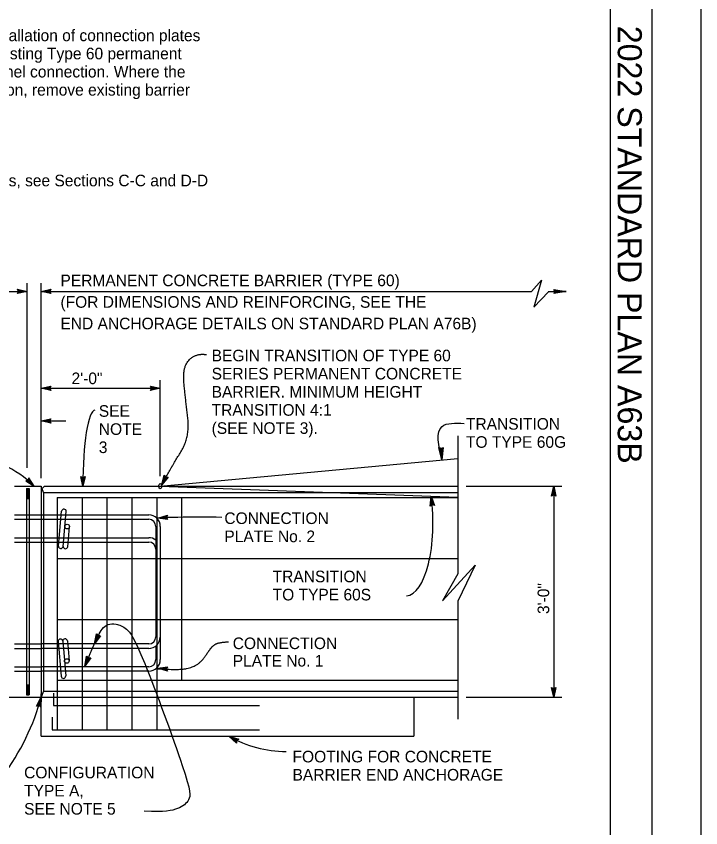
# Model space of a CAD drawing. Extents: x -894 to 866, y -476 to 714.
# Drawn here: x 453.5 to 866, y -182.7 to 306.6 of the extents above; entities that cross this region are included whole.
import ezdxf

# ---------------------------------------------------------------- set-up
doc = ezdxf.new("R2010")
doc.units = 0
for name, color, linetype in [('10 Sheet Format', 7, 'Continuous'), ('56 Stage 3 Anno', 7, 'Continuous'), ('57 Undefined', 7, 'Continuous'), ('60 Nongeo Data', 7, 'Continuous')]:
    doc.layers.add(name, color=color, linetype=linetype)

msp = doc.modelspace()

# ---------------------------------------------------------------- linework, layer by layer
at = {"layer": '10 Sheet Format'}
msp.add_line((811.55, -406.04), (811.55, 643.96), dxfattribs=at)
for points in [[(-894.04, 713.56), (865.96, 713.56), (865.96, -476.44), (-894.04, -476.44)], [(-863.43, 668.96), (836.57, 668.96), (836.57, -431.04), (-863.43, -431.04)], [(-863.43, 668.96), (836.57, 668.96), (836.57, -431.04), (-863.43, -431.04)]]:
    msp.add_lwpolyline(points, close=True, dxfattribs=at)
at = {"layer": '56 Stage 3 Anno'}
for p, q in [((763.94, 140.66), (770.06, 147.49)), ((770.06, 147.49), (765.42, 131.23)), ((455, 140.65), (454.21, 141.97)), ((454.21, 141.97), (454.21, 141.97)), ((454.21, 141.97), (460.12, 140.65)), ((460.12, 34.22), (460.12, 145.57)), ((468.59, 28.14), (468.59, 145.57)), ((468.59, 140.66), (474.49, 141.97)), ((474.49, 141.97), (473.71, 140.66)), ((474.49, 141.97), (474.49, 141.97)), ((-102.66, 140.65), (460.12, 140.65)), ((460.12, 140.65), (454.21, 139.34)), ((454.21, 139.34), (455, 140.65)), ((454.21, 139.34), (454.21, 139.34)), ((454.42, 141.62), (458.76, 140.65)), ((458.75, 140.65), (454.44, 139.7)), ((457.4, 140.66), (454.62, 140.04)), ((454.65, 141.27), (457.4, 140.66)), ((454.83, 140.93), (456.04, 140.66)), ((456.04, 140.66), (454.85, 140.39)), ((460.12, 140.65), (460.12, 140.65)), ((468.59, 140.66), (763.94, 140.66)), ((474.49, 139.34), (468.59, 140.66)), ((468.59, 140.66), (468.59, 140.66)), ((474.28, 139.69), (469.95, 140.66)), ((469.96, 140.66), (474.26, 141.61)), ((471.31, 140.65), (474.09, 141.27)), ((474.05, 140.04), (471.31, 140.65)), ((472.67, 140.65), (473.86, 140.92)), ((473.88, 140.38), (472.67, 140.65)), ((473.71, 140.66), (474.49, 139.34)), ((474.49, 139.34), (474.49, 139.34)), ((765.42, 131.23), (774.13, 140.52)), ((774.12, 140.66), (784.81, 140.66)), ((777.81, 141.27), (777.43, 141.89)), ((777.43, 141.89), (784.81, 140.66)), ((784.81, 140.66), (777.43, 139.42)), ((777.81, 140.04), (777.43, 139.42)), ((777.62, 141.58), (784.81, 140.66)), ((784.81, 140.66), (777.62, 139.73)), ((784.81, 140.66), (777.81, 141.27)), ((777.81, 141.27), (778.19, 140.66)), ((777.81, 140.04), (784.81, 140.66)), ((778.19, 140.66), (777.81, 140.04)), ((784.81, 140.66), (778, 140.96)), ((778, 140.35), (784.81, 140.66)), ((778.19, 140.66), (784.81, 140.66)), ((468.59, 82.27), (474.49, 83.58)), ((469.96, 82.28), (474.26, 83.23)), ((474.49, 83.58), (473.71, 82.27)), ((474.49, 83.58), (474.49, 83.58)), ((535.21, 82.27), (534.42, 83.59)), ((534.42, 83.59), (534.42, 83.59)), ((534.42, 83.59), (540.32, 82.27)), ((534.63, 83.24), (538.96, 82.28)), ((540.32, 29.19), (540.32, 87.2)), ((468.59, 82.27), (540.32, 82.27)), ((474.49, 80.96), (468.59, 82.27)), ((468.59, 82.27), (468.59, 82.27)), ((474.28, 81.31), (469.95, 82.27)), ((471.31, 82.27), (474.09, 82.89)), ((474.05, 81.66), (471.31, 82.27)), ((472.67, 82.27), (473.86, 82.54)), ((473.88, 82), (472.67, 82.27)), ((473.71, 82.27), (474.49, 80.96)), ((474.49, 80.96), (474.49, 80.96)), ((540.32, 82.27), (534.42, 80.97)), ((534.42, 80.97), (535.21, 82.27)), ((534.42, 80.97), (534.42, 80.97)), ((538.95, 82.27), (534.65, 81.32)), ((537.6, 82.28), (534.82, 81.66)), ((534.86, 82.89), (537.6, 82.28)), ((535.03, 82.55), (536.24, 82.28)), ((536.24, 82.28), (535.05, 82.01)), ((540.32, 82.27), (540.32, 82.27)), ((468.59, 62.59), (474.49, 63.9)), ((474.49, 63.9), (473.71, 62.59)), ((474.49, 63.9), (474.49, 63.9)), ((468.59, 62.59), (483.35, 62.59)), ((474.49, 61.27), (468.59, 62.59)), ((468.59, 62.59), (468.59, 62.59)), ((474.28, 61.62), (469.95, 62.59)), ((469.96, 62.59), (474.26, 63.55)), ((471.31, 62.59), (474.09, 63.2)), ((474.05, 61.98), (471.31, 62.59)), ((472.67, 62.59), (473.86, 62.85)), ((473.88, 62.32), (472.67, 62.59)), ((473.71, 62.59), (474.49, 61.27)), ((474.49, 61.27), (474.49, 61.27)), ((708.88, 46.18), (708.25, 46.52)), ((709.87, 39.22), (708.25, 46.52)), ((709.87, 39.22), (708.56, 46.35)), ((708.88, 46.18), (709.87, 39.22)), ((709.52, 45.83), (708.88, 46.18)), ((709.2, 46), (709.87, 39.22)), ((710.11, 46.24), (709.52, 45.83)), ((709.52, 45.83), (709.87, 39.22)), ((709.87, 39.22), (709.81, 46.04)), ((710.71, 46.65), (709.87, 39.22)), ((710.41, 46.45), (709.87, 39.22)), ((709.87, 39.22), (710.11, 46.24)), ((710.11, 46.24), (710.71, 46.65)), ((541.18, 23.99), (542.71, 29.94)), ((542.93, 29.59), (541.81, 25.23)), ((542.71, 29.94), (542.71, 29.94)), ((542.71, 29.94), (543.54, 28.63)), ((460.78, 26.88), (459.28, 26.53)), ((459.28, 26.53), (459.28, 26.53)), ((459.28, 26.53), (464.35, 23.22)), ((459.68, 26.62), (463.4, 24.19)), ((460.1, 26.7), (462.45, 25.16)), ((460.46, 26.81), (461.5, 26.14)), ((461.16, 28.36), (460.78, 26.88)), ((461.5, 26.14), (460.86, 27.17)), ((462.45, 25.16), (460.95, 27.59)), ((463.4, 24.2), (461.07, 27.95)), ((464.35, 23.22), (461.16, 28.36)), ((461.16, 28.36), (461.16, 28.36)), ((493.75, 23.22), (492.41, 29.12)), ((492.41, 29.12), (492.41, 29.12)), ((492.41, 29.12), (493.73, 28.34)), ((493.74, 24.59), (492.77, 28.89)), ((493.74, 25.94), (493.11, 28.72)), ((493.73, 27.3), (493.46, 28.49)), ((493.73, 28.34), (495.04, 29.13)), ((494, 28.51), (493.73, 27.3)), ((494.69, 28.92), (493.74, 24.58)), ((494.34, 28.69), (493.74, 25.94)), ((495.04, 29.13), (493.75, 23.22)), ((495.04, 29.13), (495.04, 29.13)), ((545.09, 28.73), (541.18, 23.99)), ((541.8, 25.22), (544.68, 28.7)), ((542.43, 26.45), (543.15, 29.24)), ((544.27, 28.67), (542.43, 26.45)), ((543.37, 28.89), (543.06, 27.68)), ((543.06, 27.68), (543.86, 28.65)), ((543.54, 28.63), (545.09, 28.73)), ((545.09, 28.73), (545.09, 28.73)), ((464.35, 23.22), (464.35, 23.22)), ((493.75, 23.22), (493.75, 23.22)), ((541.18, 23.99), (541.18, 23.99)), ((724.61, 23.22), (782.27, 23.22)), ((776.03, 17.31), (777.35, 23.22)), ((776.38, 17.53), (777.35, 21.86)), ((776.73, 17.76), (777.35, 20.5)), ((777.35, 23.22), (777.35, -103.95)), ((777.35, 23.22), (777.35, 23.22)), ((777.35, 23.22), (778.66, 17.31)), ((777.35, 21.85), (778.3, 17.55)), ((777.35, 20.5), (777.96, 17.72)), ((702.97, 11.26), (703.51, 17.29)), ((703.29, 11.52), (703.69, 15.94)), ((703.51, 17.29), (703.51, 17.29)), ((703.51, 17.29), (705.58, 11.6)), ((703.69, 15.93), (705.2, 11.79)), ((777.35, 18.1), (776.03, 17.31)), ((776.03, 17.31), (776.03, 17.31)), ((777.08, 17.93), (777.35, 19.14)), ((777.35, 19.14), (777.61, 17.95)), ((778.66, 17.31), (777.35, 18.1)), ((778.66, 17.31), (778.66, 17.31)), ((704.18, 12.21), (702.97, 11.26)), ((702.97, 11.26), (702.97, 11.26)), ((703.61, 11.79), (703.86, 14.59)), ((703.86, 14.59), (704.84, 11.92)), ((703.93, 12.01), (704.04, 13.24)), ((704.04, 13.24), (704.46, 12.1)), ((705.58, 11.6), (704.18, 12.21)), ((705.58, 11.6), (705.58, 11.6)), ((538.78, 4.06), (544.58, 5.76)), ((540.14, 4.15), (544.38, 5.39)), ((541.49, 4.24), (544.22, 5.04)), ((544.58, 5.76), (543.88, 4.4)), ((544.58, 5.76), (544.58, 5.76)), ((544.76, 3.13), (538.78, 4.06)), ((538.78, 4.06), (538.78, 4.06)), ((544.52, 3.47), (540.13, 4.15)), ((544.27, 3.81), (541.49, 4.24)), ((542.85, 4.33), (544.02, 4.67)), ((544.07, 4.14), (542.85, 4.33)), ((543.88, 4.4), (544.76, 3.13)), ((544.76, 3.13), (544.76, 3.13)), ((501.96, -65.78), (501.96, -65.78)), ((504.39, -66.89), (504.39, -66.89)), ((500.69, -71.8), (500.69, -71.8)), ((495.97, -79.28), (495.97, -79.28)), ((498.44, -80.31), (498.44, -80.31)), ((494.89, -85.33), (494.89, -85.33)), ((538.78, -86.55), (544.76, -85.64)), ((544.58, -88.26), (538.78, -86.55)), ((538.78, -86.55), (538.78, -86.55)), ((544.39, -87.9), (540.13, -86.65)), ((540.14, -86.64), (544.5, -85.98)), ((541.49, -86.74), (544.31, -86.31)), ((544.19, -87.53), (541.49, -86.74)), ((542.85, -86.83), (544.05, -86.64)), ((544.04, -87.18), (542.85, -86.83)), ((544.76, -85.64), (543.88, -86.89)), ((543.88, -86.89), (544.58, -88.26)), ((544.76, -85.64), (544.76, -85.64)), ((544.58, -88.26), (544.58, -88.26)), ((777.35, -103.95), (776.04, -98.05)), ((776.04, -98.05), (776.04, -98.05)), ((776.04, -98.05), (777.35, -98.83)), ((777.34, -102.58), (776.39, -98.28)), ((777.35, -101.23), (776.73, -98.45)), ((777.35, -99.87), (777.09, -98.68)), ((777.35, -98.83), (778.67, -98.05)), ((778.67, -98.05), (777.35, -103.95)), ((778.32, -98.26), (777.35, -102.59)), ((777.96, -98.49), (777.35, -101.23)), ((777.62, -98.66), (777.35, -99.87)), ((778.67, -98.05), (778.67, -98.05)), ((465.8, -109.43), (468.59, -103.95)), ((466.2, -109.31), (468.24, -105.29)), ((466.6, -109.17), (467.9, -106.63)), ((467.9, -106.63), (467.8, -109.52)), ((468.24, -105.3), (468.09, -109.78)), ((468.59, -103.95), (468.38, -110.09)), ((468.59, -103.95), (468.59, -103.95)), ((724.61, -103.95), (782.27, -103.95)), ((777.35, -103.95), (777.35, -103.95)), ((467.29, -108.99), (465.8, -109.43)), ((465.8, -109.43), (465.8, -109.43)), ((466.98, -109.09), (467.55, -107.97)), ((468.38, -110.09), (467.29, -108.99)), ((467.55, -107.97), (467.51, -109.2)), ((468.38, -110.09), (468.38, -110.09)), ((586.27, -131.63), (581.71, -127.5)), ((581.71, -127.5), (581.71, -127.5)), ((581.71, -127.5), (587.59, -129.31)), ((586.26, -131.22), (582.91, -128.19)), ((582.92, -128.19), (587.2, -129.51)), ((586.23, -130.79), (584.11, -128.87)), ((584.11, -128.87), (586.88, -129.72)), ((586.25, -130.4), (585.31, -129.55)), ((585.31, -129.55), (586.5, -129.92)), ((587.59, -129.31), (586.23, -130.07)), ((586.23, -130.07), (586.27, -131.63)), ((586.27, -131.63), (586.27, -131.63)), ((587.59, -129.31), (587.59, -129.31))]:
    msp.add_line(p, q, dxfattribs=at)
for points in [[(504.39, -66.89), (500.69, -71.8), (501.96, -65.78), (502.19, -66.12), (501.26, -70.53), (503.98, -66.93), (503.57, -66.98), (501.83, -69.28), (502.43, -66.47), (502.66, -66.81), (502.4, -68.02), (503.16, -67.03), (502.84, -67.06), (501.96, -65.78), (502.84, -67.06)], [(498.44, -80.31), (494.89, -85.33), (495.97, -79.28), (496.22, -79.62), (495.43, -84.05), (498.03, -80.37), (497.62, -80.43), (495.96, -82.78), (496.46, -79.95), (496.71, -80.28), (496.49, -81.51), (497.21, -80.49), (496.89, -80.53), (495.97, -79.28), (496.89, -80.53)]]:
    msp.add_lwpolyline(points, close=True, dxfattribs=at)
for centre, radius, start, end in [((562.76, -445.39), 450, 88.1343, 91.5137), ((616.72, -65.88), 70.88, 240.3997, 269.5381)]:
    msp.add_arc(centre, radius, start, end, dxfattribs=at)
for centre, major_axis, ratio, start_param, end_param in [((501.98, 19.11), (0.92, -49.96), 0.163724, 3.149141, 4.626788), ((438.05, 8.47), (35.39, -20.91), 0.682295, 1.193515, 2.299438), ((686.52, 5.2), (1.94, -48.07), 0.373566, 0.015407, 1.809894), ((520, -9.9), (-54.01, -8.4), 0.215562, 4.070729, 4.324041), ((437.99, -120.26), (-26.2, -51.73), 0.394055, 0.189338, 2.082149)]:
    msp.add_ellipse(centre, major_axis=major_axis, ratio=ratio, start_param=start_param, end_param=end_param, dxfattribs=at)
for points, degree in [([(541.37, 24.13), (546.44, 34.03), (558.29, 52.64), (555.61, 75.37), (553.62, 95.09), (561.73, 103.58), (568.12, 102.58)], 2), ([(500.69, -71.8), (501.61, -69.77), (503.11, -66.86), (505.11, -62.67), (508.44, -59.78), (513.55, -59.56), (520, -62), (526.66, -70.44), (559.09, -158.45), (558.42, -166.22), (551.76, -171.56), (543.1, -173.33), (530.66, -172.67)], 3), ([(494.89, -85.33), (497.87, -78.19), (499.57, -74.26), (500.66, -71.87)], 2), ([(538.66, -86.8), (551.81, -87.7), (560.63, -85.72), (565.67, -81.93), (569.63, -75.99), (572.16, -72.75), (575.58, -70.94), (581.34, -70.58)], 2)]:
    msp.add_open_spline(points, degree=degree, dxfattribs=at)
msp.add_spline([(710.02, 39.13), (710.12, 59.33), (723.48, 61.11)], degree=3, dxfattribs=at)
at = {"layer": '60 Nongeo Data'}
for p, q in [((719.69, 53.61), (719.69, -29.67)), ((540.32, 23.22), (719.69, 39.9)), ((452.42, 23.22), (468.59, 23.22)), ((459.67, 21.77), (459.67, -102.6)), ((459.67, 21.77), (461.34, 21.77)), ((459.67, 21.63), (461.34, 21.63)), ((459.67, 21.49), (461.34, 21.49)), ((459.67, 21.35), (461.34, 21.35)), ((459.67, 21.22), (461.34, 21.22)), ((459.67, 21.07), (461.34, 21.07)), ((459.67, 20.94), (461.34, 20.94)), ((459.67, 20.8), (461.34, 20.8)), ((459.67, 20.66), (461.34, 20.66)), ((459.67, 20.52), (461.34, 20.52)), ((459.67, 20.38), (461.34, 20.38)), ((459.67, 20.24), (461.34, 20.24)), ((459.67, 20.1), (461.34, 20.1)), ((459.67, 19.96), (461.34, 19.96)), ((459.67, 19.82), (461.34, 19.82)), ((459.67, 19.68), (461.34, 19.68)), ((461.34, 21.77), (461.34, -102.6)), ((468.59, 23.22), (468.59, -103.95)), ((468.59, 23.22), (468.59, 20.95)), ((470.54, 23.22), (468.59, 21.19)), ((470.06, 19.53), (469.09, 21.73)), ((470.54, 23.22), (719.69, 23.22)), ((540.32, 23.22), (719.69, 16.7)), ((459.67, 19.54), (461.34, 19.54)), ((459.67, 19.4), (461.34, 19.4)), ((459.67, 19.26), (461.34, 19.26)), ((459.67, 19.12), (461.34, 19.12)), ((459.67, 18.98), (461.34, 18.98)), ((459.67, 18.84), (461.34, 18.84)), ((459.67, 18.7), (461.34, 18.7)), ((459.67, 18.56), (461.34, 18.56)), ((459.67, 18.42), (461.34, 18.42)), ((459.67, 18.28), (461.34, 18.28)), ((459.67, 18.14), (461.34, 18.14)), ((459.67, 18), (461.34, 18)), ((459.67, 17.86), (461.34, 17.86)), ((459.67, 17.72), (461.34, 17.72)), ((459.67, 17.58), (461.34, 17.58)), ((459.67, 17.44), (461.34, 17.44)), ((459.67, 17.3), (461.34, 17.3)), ((459.67, 17.16), (461.34, 17.16)), ((459.67, 17.02), (461.34, 17.02)), ((459.67, 16.88), (461.34, 16.88)), ((459.67, 16.74), (461.34, 16.74)), ((459.67, 16.6), (461.34, 16.6)), ((459.67, 16.46), (461.34, 16.46)), ((459.67, 16.32), (461.34, 16.32)), ((459.67, 16.18), (461.34, 16.18)), ((459.67, 16.04), (461.34, 16.04)), ((459.67, 15.9), (461.34, 15.9)), ((459.67, 15.76), (461.34, 15.76)), ((470.06, 19.53), (719.69, 19.53)), ((470.06, 19.53), (470.06, -100.26)), ((478.19, 16.42), (478.19, -123.58)), ((478.19, 16.42), (719.69, 16.42)), ((493.19, 16.42), (493.19, -123.58)), ((508.2, 16.42), (508.2, -123.58)), ((523.19, 16.42), (523.19, -123.58)), ((538.19, 16.42), (538.19, -123.58)), ((553.2, 16.42), (553.2, -93.99)), ((452.42, 5.94), (468.77, 5.94)), ((468.77, 5.94), (533.34, 5.94)), ((478.98, -12.93), (480.82, 8.12)), ((481.76, -13.12), (483.61, 7.94)), ((452.42, 3.28), (468.77, 3.28)), ((468.77, 3.28), (533.34, 3.28)), ((484.58, -13.25), (485.64, -1.22)), ((537.67, -1.03), (537.67, -67.6)), ((540.32, -1.05), (540.32, -81.18)), ((452.42, -7.8), (468.77, -7.8)), ((468.77, -7.8), (533.34, -7.8)), ((452.42, -10.46), (468.77, -10.46)), ((468.77, -10.46), (533.34, -10.46)), ((537.67, -14.77), (537.67, -68.01)), ((478.19, -20.39), (719.69, -20.39)), ((710.32, -45.83), (730.04, -24.29)), ((730.04, -24.29), (719.69, -46.13)), ((719.69, -29.67), (710.32, -45.83)), ((719.69, -46.13), (719.69, -117.16)), ((478.19, -57.2), (719.69, -57.2)), ((452.42, -71.9), (468.77, -71.9)), ((533.34, -71.9), (468.75, -71.9)), ((478.75, -70.33), (480.59, -91.37)), ((481.54, -70.13), (483.38, -91.19)), ((484.36, -70.01), (485.41, -82.04)), ((537.67, -73.05), (537.67, -81.34)), ((452.42, -74.56), (468.77, -74.56)), ((533.34, -74.56), (468.75, -74.56)), ((452.42, -85.64), (468.77, -85.64)), ((533.34, -85.64), (468.75, -85.64)), ((452.42, -88.3), (468.77, -88.3)), ((533.34, -88.3), (468.75, -88.3)), ((459.67, -96.59), (461.34, -96.59)), ((459.67, -96.73), (461.34, -96.73)), ((459.67, -96.87), (461.34, -96.87)), ((459.67, -97.01), (461.34, -97.01)), ((459.67, -97.15), (461.34, -97.15)), ((459.67, -97.29), (461.34, -97.29)), ((459.67, -97.43), (461.34, -97.43)), ((459.67, -97.57), (461.34, -97.57)), ((459.67, -97.71), (461.34, -97.71)), ((459.67, -97.85), (461.34, -97.85)), ((719.69, -93.99), (478.19, -93.99)), ((459.67, -97.99), (461.34, -97.99)), ((459.67, -98.13), (461.34, -98.13)), ((459.67, -98.27), (461.34, -98.27)), ((459.67, -98.41), (461.34, -98.41)), ((459.67, -98.55), (461.34, -98.55)), ((459.67, -98.69), (461.34, -98.69)), ((459.67, -98.82), (461.34, -98.82)), ((459.67, -98.97), (461.34, -98.97)), ((459.67, -99.1), (461.34, -99.1)), ((459.67, -99.24), (461.34, -99.24)), ((459.67, -99.38), (461.34, -99.38)), ((459.67, -99.52), (461.34, -99.52)), ((459.67, -99.66), (461.34, -99.66)), ((459.67, -99.8), (461.34, -99.8)), ((459.67, -99.94), (461.34, -99.94)), ((459.67, -100.08), (461.34, -100.08)), ((459.67, -100.22), (461.34, -100.22)), ((459.67, -100.36), (461.34, -100.36)), ((459.67, -100.5), (461.34, -100.5)), ((459.67, -100.64), (461.34, -100.64)), ((459.67, -100.78), (461.34, -100.78)), ((459.67, -100.92), (461.34, -100.92)), ((459.67, -101.06), (461.34, -101.06)), ((459.67, -101.2), (461.34, -101.2)), ((459.67, -101.34), (461.34, -101.34)), ((459.67, -101.48), (461.34, -101.48)), ((459.67, -101.62), (461.34, -101.62)), ((459.67, -101.76), (461.34, -101.76)), ((459.67, -101.9), (461.34, -101.9)), ((459.67, -102.04), (461.34, -102.04)), ((459.67, -102.18), (461.34, -102.18)), ((459.67, -102.32), (461.34, -102.32)), ((459.67, -102.46), (461.34, -102.46)), ((459.67, -102.6), (461.34, -102.6)), ((470.06, -100.26), (468.59, -103.95)), ((468.59, -103.95), (468.59, -102.02)), ((468.59, -127.5), (468.59, -102.02)), ((470.06, -100.26), (719.69, -100.26)), ((475.92, -101.51), (475.92, -108.99)), ((337.69, -103.95), (468.59, -103.95)), ((468.59, -103.95), (719.69, -103.95)), ((693.1, -103.95), (693.1, -127.5)), ((475.92, -108.99), (600.2, -108.99)), ((475.16, -116.1), (475.16, -123.58)), ((475.16, -123.58), (600.2, -123.58)), ((468.59, -127.5), (693.1, -127.5))]:
    msp.add_line(p, q, dxfattribs=at)
for centre in [(484.24, -1.1), (484.01, -82.15)]:
    msp.add_circle(centre, 1.4, dxfattribs=at)
for centre, radius, start, end in [((482.3, 7.96), 1.4, 358.6157, 173.6249), ((533.34, -1.05), 6.99, 0, 90), ((533.34, -1.05), 4.33, 0, 90), ((533.34, -14.79), 6.99, 51.6837, 90), ((480.38, -12.95), 1.4, 178.6157, 353.6249), ((483.18, -13.08), 1.4, 178.6157, 353.6249), ((533.34, -14.79), 4.33, 0, 90), ((533.34, -67.57), 4.33, 270, 0), ((533.34, -67.57), 6.99, 270, 358.006), ((480.15, -70.3), 1.4, 6.3751, 181.3843), ((482.95, -70.18), 1.4, 6.3751, 181.3843), ((533.34, -81.31), 6.99, 270, 0), ((533.34, -81.31), 4.33, 270, 0), ((481.98, -91.22), 1.4, 186.3751, 1.3843)]:
    msp.add_arc(centre, radius, start, end, dxfattribs=at)
msp.add_ellipse((540.32, 23.22), major_axis=(0.01, -1.56), ratio=0.530994, dxfattribs=at)

# ---------------------------------------------------------------- texts
at = {"layer": '10 Sheet Format'}
msp.add_text('2022 STANDARD PLAN A63B', height=14.5, rotation=270, dxfattribs=at).set_placement((815.95, 300.84))
at = {"layer": '57 Undefined'}
for s, p in [('Modify end of permanent concrete barrier with the installation of connection plates', (225.23, 291.55)), ("for connection pins and cover plates. Remove 2' of existing Type 60 permanent", (225.23, 280.61)), ('concrete barrier to install connection plates for "R" Panel connection. Where the', (225.23, 269.67)), ('connection to existing barrier requires a height transition, remove existing barrier', (225.23, 258.74)), ('For additional details of connection plate configurations, see Sections C-C and D-D', (225.23, 204.05)), ('PERMANENT CONCRETE BARRIER (TYPE 60)', (480.19, 143.82)), ('(FOR DIMENSIONS AND REINFORCING, SEE THE', (480.19, 130.82)), ('END ANCHORAGE DETAILS ON STANDARD PLAN A76B)', (480.19, 117.82)), ('BEGIN TRANSITION OF TYPE 60', (571.28, 98.53)), ('SERIES PERMANENT CONCRETE', (571.28, 87.59)), ('2\'-0"', (486.88, 84.78)), ('BARRIER. MINIMUM HEIGHT', (571.28, 76.65)), ('SEE', (503.29, 65.09)), ('TRANSITION 4:1', (571.28, 65.71)), ('TRANSITION', (724.51, 57.32)), ('NOTE', (503.29, 54.16)), ('(SEE NOTE 3).', (571.28, 54.78)), ('3', (503.29, 43.22)), ('TO TYPE 60G', (724.51, 46.38)), ('CONNECTION', (578.94, 0.44)), ('PLATE No. 2', (578.94, -10.5)), ('TRANSITION', (608.04, -34.69)), ('TO TYPE 60S', (608.04, -45.63)), ('CONNECTION', (583.98, -74.99)), ('PLATE No. 1', (583.98, -85.49)), ('FOOTING FOR CONCRETE', (620, -143.29)), ('CONFIGURATION', (458.3, -152.9)), ('BARRIER END ANCHORAGE', (620, -154.23)), ('TYPE A,', (458.3, -163.84)), ('SEE NOTE 5', (458.3, -174.78))]:
    msp.add_text(s, height=7, dxfattribs=at).set_placement(p)
msp.add_text('3\'-0"', height=7, rotation=90, dxfattribs=at).set_placement((774.66, -53.83))

doc.saveas('drawing.dxf')
